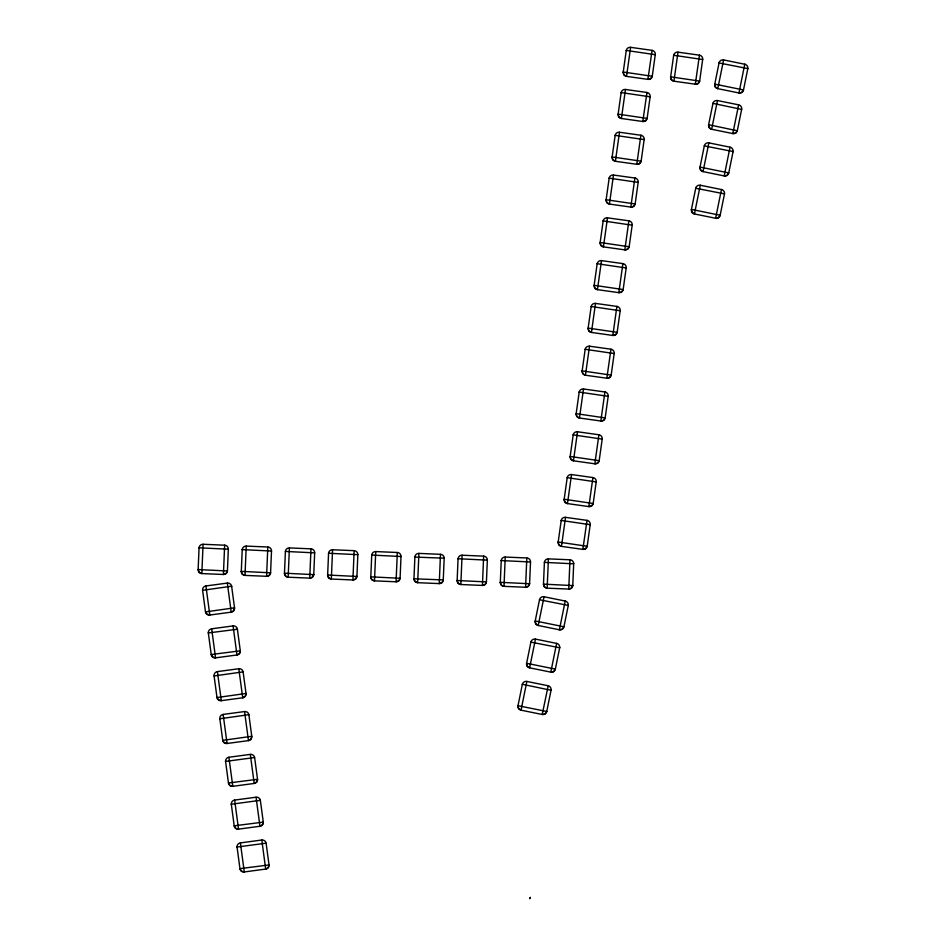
<?xml version="1.0" encoding="UTF-8"?>
<svg xmlns="http://www.w3.org/2000/svg" width="946" height="946" viewBox="0 0 946 946"><rect width="100%" height="100%" fill="white"/><g stroke="black" fill="none" stroke-linecap="round" stroke-linejoin="round"><path stroke-width="1.42" d="M203.071 544.281L201.829 573.572L199.157 572.33L198.14 569.551L199.062 547.793L228.341 549.212L227.418 570.982L198.14 569.551A3.855 3.855 0 0 0 201.829 573.572L223.41 574.482L226.189 573.465L227.43 570.793A3.855 3.855 0 0 1 223.41 574.482L224.651 545.192L203.071 544.281A3.855 3.855 0 0 0 199.05 547.971L199.062 547.864M228.341 549.118L228.341 549.212A3.855 3.855 0 0 0 224.651 545.192M271.514 550.856L270.58 572.803L241.301 571.372L242.235 549.614L271.514 551.033A3.855 3.855 0 0 0 267.813 547.013L246.232 546.102A3.855 3.855 0 0 0 242.211 549.792L242.223 549.697M314.675 552.854L313.753 574.624L284.474 573.205L285.396 551.435L314.675 552.854A3.855 3.855 0 0 0 310.986 548.834L289.405 547.923A3.855 3.855 0 0 0 285.385 551.613L285.385 551.613M332.566 549.756L331.337 579.047L328.652 577.793L327.635 575.156L328.569 553.256L357.848 554.675L356.914 576.457L327.635 575.026A3.855 3.855 0 0 0 331.337 579.047L352.917 579.957L355.684 578.94L356.926 576.268A3.855 3.855 0 0 1 352.917 579.957L354.147 550.667L332.566 549.756A3.855 3.855 0 0 0 328.546 553.445L328.558 553.375M357.848 554.675L357.848 554.675A3.855 3.855 0 0 0 354.147 550.667M401.009 556.331L400.087 578.278L370.808 576.847L371.731 555.077L401.009 556.508A3.855 3.855 0 0 0 397.32 552.488L375.739 551.577A3.855 3.855 0 0 0 371.719 555.267L371.731 555.113M462.074 555.219L460.832 584.522L458.16 583.268L457.143 580.631L458.065 558.731L487.344 560.15L486.421 581.92L457.143 580.501A3.855 3.855 0 0 0 460.832 584.522L482.413 585.432L485.192 584.415L486.433 581.731A3.855 3.855 0 0 1 482.413 585.432L483.654 556.142L462.074 555.219A3.855 3.855 0 0 0 458.053 558.92L458.065 558.802M487.344 560.056L487.344 560.15A3.855 3.855 0 0 0 483.654 556.142M530.517 561.983L529.583 583.753L500.304 582.322L501.238 560.564L530.517 561.983A3.855 3.855 0 0 0 526.816 557.963L505.235 557.052A3.855 3.855 0 0 0 501.226 560.742L501.226 560.576M548.408 558.873L547.166 588.164L544.494 586.922L543.477 584.273L544.399 562.385L573.678 563.804L572.756 585.574L543.477 584.143A3.855 3.855 0 0 0 547.166 588.164L568.747 589.074L571.526 588.069L572.768 585.385A3.855 3.855 0 0 1 568.747 589.074L569.989 559.784L548.408 558.873A3.855 3.855 0 0 0 544.388 562.563L544.388 562.563M444.182 558.175L444.182 558.329A3.855 3.855 0 0 0 440.481 554.309L418.901 553.398L417.671 582.689A3.855 3.855 0 0 1 413.97 578.668L414.987 581.447L417.671 582.689L439.251 583.599A3.855 3.855 0 0 0 443.26 579.91L413.97 578.786L414.88 557.088L444.182 558.175L443.248 580.099M535.46 639.106L529.63 667.829A3.855 3.855 0 0 1 526.615 663.288L527.17 666.185L529.63 667.829L550.797 672.133L553.694 671.565L555.349 669.118L559.677 647.762L530.907 642.109L526.615 663.288L555.349 669.118A3.855 3.855 0 0 1 550.797 672.133L556.626 643.398L535.46 639.106A3.855 3.855 0 0 0 530.907 642.109L530.931 642.027M544.056 596.76L538.215 625.495A3.855 3.855 0 0 1 535.211 620.943L535.767 623.84L538.215 625.495L559.393 629.788L562.291 629.22L563.934 626.772L568.274 605.416L539.504 599.776L535.211 620.943L563.934 626.772A3.855 3.855 0 0 1 559.393 629.788L565.223 601.053L544.056 596.76A3.855 3.855 0 0 0 539.504 599.776L539.539 599.598M573.678 563.639L573.678 563.804A3.855 3.855 0 0 0 569.989 559.784M700.277 185.227L694.447 213.962A3.855 3.855 0 0 1 691.431 209.409L691.999 212.306L694.447 213.962L715.614 218.254L718.511 217.698L720.166 215.25L724.494 193.883L695.736 188.242L691.431 209.409L720.166 215.25A3.855 3.855 0 0 1 715.614 218.254L721.455 189.531L700.277 185.227A3.855 3.855 0 0 0 695.736 188.242L695.759 188.148M708.873 142.881L703.044 171.616A3.855 3.855 0 0 1 700.028 167.075L700.596 169.973L703.044 171.616L724.21 175.921L727.107 175.353L728.763 172.905L733.091 151.549L704.321 145.897L700.028 167.075L728.763 172.905A3.855 3.855 0 0 1 724.21 175.921L730.04 147.186L708.873 142.881A3.855 3.855 0 0 0 704.321 145.897L704.344 145.802M723.607 59.929L717.778 88.664A3.855 3.855 0 0 1 714.762 84.111L715.318 87.02L717.778 88.664L738.944 92.956L741.841 92.401L743.497 89.953L747.825 68.597L719.055 62.944L714.762 84.111L743.497 89.953A3.855 3.855 0 0 1 738.944 92.956L744.774 64.233L723.607 59.929A3.855 3.855 0 0 0 719.055 62.944L719.078 62.838M241.301 571.514L241.301 571.372A3.855 3.855 0 0 0 245.002 575.393L266.583 576.303L269.35 575.286L270.591 572.614A3.855 3.855 0 0 1 266.583 576.303L267.813 547.013M241.301 571.55L242.318 574.151L245.002 575.393L246.232 546.102M571.526 474.561L567.458 503.591L564.916 502.101L564.171 499.24L567.198 477.659L596.205 481.916L593.177 503.497L564.171 499.24A3.855 3.855 0 0 0 567.458 503.591L588.85 506.595L591.711 505.85L593.213 503.307A3.855 3.855 0 0 1 588.85 506.595L592.917 477.553L571.526 474.561A3.855 3.855 0 0 0 567.174 477.848L567.174 477.848M577.521 431.766L573.453 460.808L570.911 459.307L570.166 456.445L573.193 434.876L602.2 439.121L599.173 460.702L570.166 456.445A3.855 3.855 0 0 0 573.453 460.808L594.845 463.8L597.706 463.067L599.208 460.513A3.855 3.855 0 0 1 594.845 463.8L598.913 434.77L577.521 431.766A3.855 3.855 0 0 0 573.17 435.054L573.181 434.983M583.516 388.983L579.449 418.014L576.906 416.524L576.161 413.662L579.189 392.082L608.195 396.339L605.168 417.919L576.161 413.662A3.855 3.855 0 0 0 579.449 418.014L600.84 421.017L603.702 420.272L605.204 417.73A3.855 3.855 0 0 1 600.84 421.017L604.908 391.975L583.516 388.983A3.855 3.855 0 0 0 579.165 392.271L579.177 392.176M595.507 303.406L591.439 332.448L588.897 330.946L588.152 328.085L591.179 306.504L620.186 310.761L617.159 332.342L588.152 328.085A3.855 3.855 0 0 0 591.439 332.448L612.831 335.44L615.692 334.695L617.182 332.152A3.855 3.855 0 0 1 612.831 335.44L616.898 306.409L595.507 303.406A3.855 3.855 0 0 0 591.155 306.693L591.179 306.528M601.502 260.623L597.434 289.653L594.892 288.152L594.147 285.302L597.174 263.721L626.181 267.978L623.154 289.547L594.147 285.302A3.855 3.855 0 0 0 597.434 289.653L618.826 292.657L621.688 291.912L623.178 289.37A3.855 3.855 0 0 1 618.826 292.657L622.894 263.615L601.502 260.623A3.855 3.855 0 0 0 597.139 263.91L597.163 263.768M596.216 481.821L596.205 481.916A3.855 3.855 0 0 0 592.917 477.553L593.107 477.588M607.498 217.828L603.43 246.871L600.876 245.369L600.142 242.507L603.17 220.938L632.176 225.183L629.149 246.764L600.142 242.507A3.855 3.855 0 0 0 603.43 246.871L624.821 249.862L627.683 249.117L629.173 246.575A3.855 3.855 0 0 1 624.821 249.862L628.889 220.832L607.498 217.828A3.855 3.855 0 0 0 603.134 221.116L603.146 221.068M602.2 439.121L602.2 439.121A3.855 3.855 0 0 0 598.913 434.77L599.043 434.793M613.493 175.045L609.425 204.076L606.871 202.586L606.138 199.724L609.165 178.144L638.172 182.401L635.144 203.981L606.138 199.724A3.855 3.855 0 0 0 609.425 204.076L630.816 207.079L633.678 206.334L635.168 203.792A3.855 3.855 0 0 1 630.816 207.079L634.884 178.037L613.493 175.045A3.855 3.855 0 0 0 609.129 178.333L609.141 178.262M608.207 396.244L608.195 396.339A3.855 3.855 0 0 0 604.908 391.975L605.073 392.011M619.476 132.251L615.408 161.293L612.866 159.791L612.133 156.93L615.16 135.361L644.155 139.606L641.128 161.187L612.133 156.93A3.855 3.855 0 0 0 615.408 161.293L636.812 164.285L639.662 163.552L641.163 160.997A3.855 3.855 0 0 1 636.812 164.285L640.88 135.254L619.476 132.251A3.855 3.855 0 0 0 615.125 135.538L615.148 135.444M632.176 225.101L632.176 225.183A3.855 3.855 0 0 0 628.889 220.832L628.96 220.844M638.172 182.401L638.172 182.401A3.855 3.855 0 0 0 634.884 178.037L634.979 178.061M650.15 96.823L647.123 118.404L618.128 114.147L621.155 92.566L650.15 96.823A3.855 3.855 0 0 0 646.875 92.46L625.472 89.468A3.855 3.855 0 0 0 621.12 92.755L621.12 92.755M702.689 59.338L699.65 81.096L670.643 76.839L673.67 55.27L702.677 59.515A3.855 3.855 0 0 0 699.39 55.164L677.998 52.16A3.855 3.855 0 0 0 673.635 55.447L673.658 55.365M202.598 590.304L205.507 611.896L234.537 607.817L231.628 586.213L202.598 590.304A3.855 3.855 0 0 1 205.909 585.964L227.324 583.091A3.855 3.855 0 0 1 231.664 586.402L231.64 586.26M214.092 675.952L217.001 697.545L246.019 693.465L243.122 671.861L214.092 675.952A3.855 3.855 0 0 1 217.403 671.613L238.818 668.739A3.855 3.855 0 0 1 243.146 672.05L243.134 671.932M244.565 711.558L248.455 740.623L251.009 739.133L251.766 736.284L248.869 714.679L219.839 718.771L222.736 740.363L251.766 736.284A3.855 3.855 0 0 1 248.455 740.623L227.052 743.485L224.19 742.728L222.712 740.186A3.855 3.855 0 0 0 227.052 743.485L223.15 714.431L244.565 711.558A3.855 3.855 0 0 1 248.893 714.869L248.893 714.869M568.25 605.523L568.239 605.606A3.855 3.855 0 0 0 565.223 601.053L565.306 601.077M724.459 194.072L724.459 194.072A3.855 3.855 0 0 0 721.455 189.531L721.55 189.555M733.091 151.561L733.055 151.727A3.855 3.855 0 0 0 730.04 147.186L730.04 147.186M747.801 68.703L747.789 68.774A3.855 3.855 0 0 0 744.774 64.233L744.857 64.245M625.472 89.468L621.404 118.498L618.861 117.008L618.128 114.147A3.855 3.855 0 0 0 621.404 118.498L642.807 121.502L645.657 120.757L647.159 118.215A3.855 3.855 0 0 1 642.807 121.502L646.969 92.483M289.405 547.923L288.163 577.214L309.744 578.124L312.523 577.119L313.765 574.435A3.855 3.855 0 0 1 309.744 578.124L310.986 548.834M375.739 551.577L374.498 580.868L396.078 581.778L398.857 580.761L400.099 578.089A3.855 3.855 0 0 1 396.078 581.778L397.32 552.488M440.481 554.309L439.251 583.599L442.019 582.594L443.26 579.91M505.235 557.052L504.005 586.343L525.586 587.253L528.353 586.236L529.594 583.564A3.855 3.855 0 0 1 525.586 587.253L526.816 557.963M614.202 353.414L611.163 375.124L582.157 370.879L585.184 349.299L614.191 353.544A3.855 3.855 0 0 0 610.903 349.192L589.512 346.201A3.855 3.855 0 0 0 585.16 349.476L585.184 349.346M414.88 557.088L414.88 557.088A3.855 3.855 0 0 1 418.901 553.398M626.193 267.824L626.181 267.978A3.855 3.855 0 0 0 622.894 263.615L622.894 263.615M655.294 54.537L652.255 76.271L623.248 72.014L626.276 50.434L655.282 54.691A3.855 3.855 0 0 0 651.995 50.339L630.604 47.335A3.855 3.855 0 0 0 626.24 50.623L626.252 50.564M620.198 310.595L620.186 310.761A3.855 3.855 0 0 0 616.898 306.409L617.04 306.433M644.179 139.44L644.155 139.606A3.855 3.855 0 0 0 640.88 135.254L640.95 135.266M590.233 524.51L587.182 546.28L558.187 542.023L561.215 520.454L590.209 524.699A3.855 3.855 0 0 0 586.934 520.347L565.531 517.344A3.855 3.855 0 0 0 561.179 520.631L561.203 520.525M546.753 711.463L545.097 713.911L542.2 714.478L548.207 685.779L526.863 681.439L521.033 710.174A3.855 3.855 0 0 1 518.018 705.633L518.585 708.53L521.033 710.174L542.2 714.478A3.855 3.855 0 0 0 546.753 711.463L518.006 705.704L522.358 684.277L551.045 690.284L546.705 711.64M630.604 47.335L626.536 76.378L647.927 79.369L650.789 78.624L652.279 76.082A3.855 3.855 0 0 1 647.927 79.369L652.078 50.351M565.531 517.344L561.463 546.386L582.866 549.378L585.716 548.633L587.218 546.09A3.855 3.855 0 0 1 582.866 549.378L587.017 520.359M589.512 346.201L585.444 375.231L606.835 378.223L609.697 377.489L611.199 374.947A3.855 3.855 0 0 1 606.835 378.223L610.974 349.204M530.422 897.447L529.748 898.688L530.328 897.435M677.998 52.16L673.93 81.202L695.322 84.194L698.183 83.461L699.673 80.907A3.855 3.855 0 0 1 695.322 84.194L699.461 55.175M551.069 690.142L551.045 690.284A3.855 3.855 0 0 0 548.03 685.744L548.16 685.767M741.676 109.239L737.312 130.749L708.625 124.73L712.965 103.374L741.652 109.393A3.855 3.855 0 0 0 738.637 104.84L717.47 100.548A3.855 3.855 0 0 0 712.917 103.552L712.953 103.445M559.677 647.774L559.642 647.951A3.855 3.855 0 0 0 556.626 643.398L556.709 643.422M717.47 100.548L711.64 129.271L732.807 133.575L735.704 133.008L737.36 130.56A3.855 3.855 0 0 1 732.807 133.575L738.637 104.84M522.334 684.36L522.31 684.455A3.855 3.855 0 0 1 526.863 681.439M208.345 633.028L208.345 633.122A3.855 3.855 0 0 1 211.656 628.794L233.071 625.921A3.855 3.855 0 0 1 237.411 629.232L240.296 650.824L211.218 654.537L208.333 632.945L237.411 629.232M225.574 761.435L225.586 761.589A3.855 3.855 0 0 1 228.897 757.249L250.312 754.388A3.855 3.855 0 0 1 254.64 757.687L257.537 779.291L228.459 783.004L225.562 761.4L254.616 757.545M231.321 804.277L231.332 804.407A3.855 3.855 0 0 1 234.643 800.08L256.047 797.206A3.855 3.855 0 0 1 260.387 800.517L263.284 822.109L234.206 825.823L231.309 804.23L260.363 800.328M237.068 847.119L237.079 847.238A3.855 3.855 0 0 1 240.39 842.898L261.794 840.024A3.855 3.855 0 0 1 266.133 843.335L269.031 864.94L239.953 868.641L237.056 847.048L266.11 843.17M205.909 585.964L209.811 615.03A3.855 3.855 0 0 1 205.471 611.719L206.961 614.273L209.811 615.03L231.226 612.157L233.78 610.667L234.537 607.817A3.855 3.855 0 0 1 231.226 612.157L227.324 583.091M211.656 628.794L215.558 657.848A3.855 3.855 0 0 1 211.218 654.537L212.708 657.092L215.558 657.848L236.973 654.975L239.515 653.497L240.284 650.635A3.855 3.855 0 0 1 236.973 654.975L233.071 625.921M228.897 757.249L232.799 786.315A3.855 3.855 0 0 1 228.459 783.004L229.937 785.558L232.799 786.315L254.202 783.442L256.756 781.952L257.513 779.102A3.855 3.855 0 0 1 254.202 783.442L250.312 754.388M240.39 842.898L244.281 871.952L241.431 871.195L239.953 868.641A3.855 3.855 0 0 0 244.281 871.952L265.696 869.078L268.25 867.6L269.007 864.75A3.855 3.855 0 0 1 265.696 869.078L261.794 840.024M238.818 668.739L242.708 697.793L221.305 700.667L218.443 699.91L216.965 697.356A3.855 3.855 0 0 0 221.305 700.667L217.403 671.613M256.047 797.206L259.949 826.26L238.534 829.134L235.684 828.377L234.206 825.823A3.855 3.855 0 0 0 238.534 829.134L234.643 800.08M219.827 718.653L219.839 718.771A3.855 3.855 0 0 1 223.15 714.431M284.474 573.205L284.474 573.205A3.855 3.855 0 0 0 288.163 577.214L285.491 575.972L284.474 573.276M500.304 582.322L500.304 582.322A3.855 3.855 0 0 0 504.005 586.343L501.321 585.101L500.316 582.381M370.808 576.847L370.808 576.847A3.855 3.855 0 0 0 374.498 580.868L371.825 579.626L370.808 576.906M708.625 124.73L709.193 127.627L711.64 129.271A3.855 3.855 0 0 1 708.625 124.73L708.625 124.73M558.187 542.023L558.92 544.884L561.463 546.386A3.855 3.855 0 0 1 558.187 542.023L558.187 542.023M582.157 370.879L582.902 373.729L585.444 375.231A3.855 3.855 0 0 1 582.157 370.879L582.157 370.879M623.248 72.014L623.982 74.876L626.536 76.378A3.855 3.855 0 0 1 623.248 72.014L623.248 72.014M670.643 76.839L671.376 79.701L673.93 81.202A3.855 3.855 0 0 1 670.643 76.839L670.643 76.839M246.019 693.465L246.019 693.465A3.855 3.855 0 0 1 242.708 697.793L245.262 696.315L246.019 693.465M263.26 821.92L262.503 824.782L259.949 826.26A3.855 3.855 0 0 0 263.26 821.92L263.272 822.003"/></g></svg>
